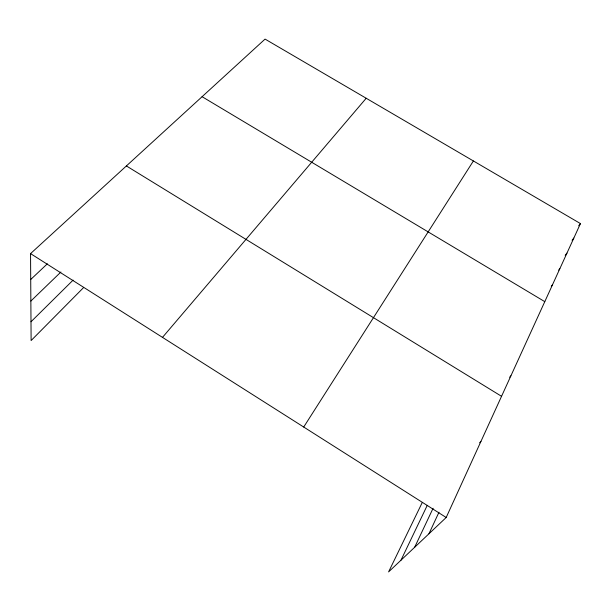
<?xml version="1.0" encoding="UTF-8"?>
<svg xmlns="http://www.w3.org/2000/svg" width="611" height="611" viewBox="0 0 611 611"><rect width="100%" height="100%" fill="white"/><g stroke="black" fill="none" stroke-linecap="round" stroke-linejoin="round"><path stroke-width="0.92" d="M422.193 502.632L388.596 571.904L446.19 517.486L580.45 223.58L265.067 39.096L30.55 253.611L31.115 340.556L83.547 287.621M428.945 533.777L438.973 512.239M414.648 547.288L433.092 508.26M400.969 560.218L427.28 505.312M303.713 427.028L473.395 160.96M578.693 225.78L580.45 223.58M572.064 240.268L573.828 238.076M565.19 255.283L566.962 253.107M558.66 270.131L559.844 268.687M551.267 286.292L552.459 284.856M162.495 337.379L366.203 98.256M509.666 377.193L510.911 375.803M479.627 442.799L480.926 441.448M30.993 321.768L73.091 280.128M30.855 301.055L60.909 272.01M30.718 279.494L47.345 263.815M202.088 96.698L544.791 301.651M126.393 165.94L501.547 396.31M30.55 253.611L446.19 517.486"/></g></svg>
